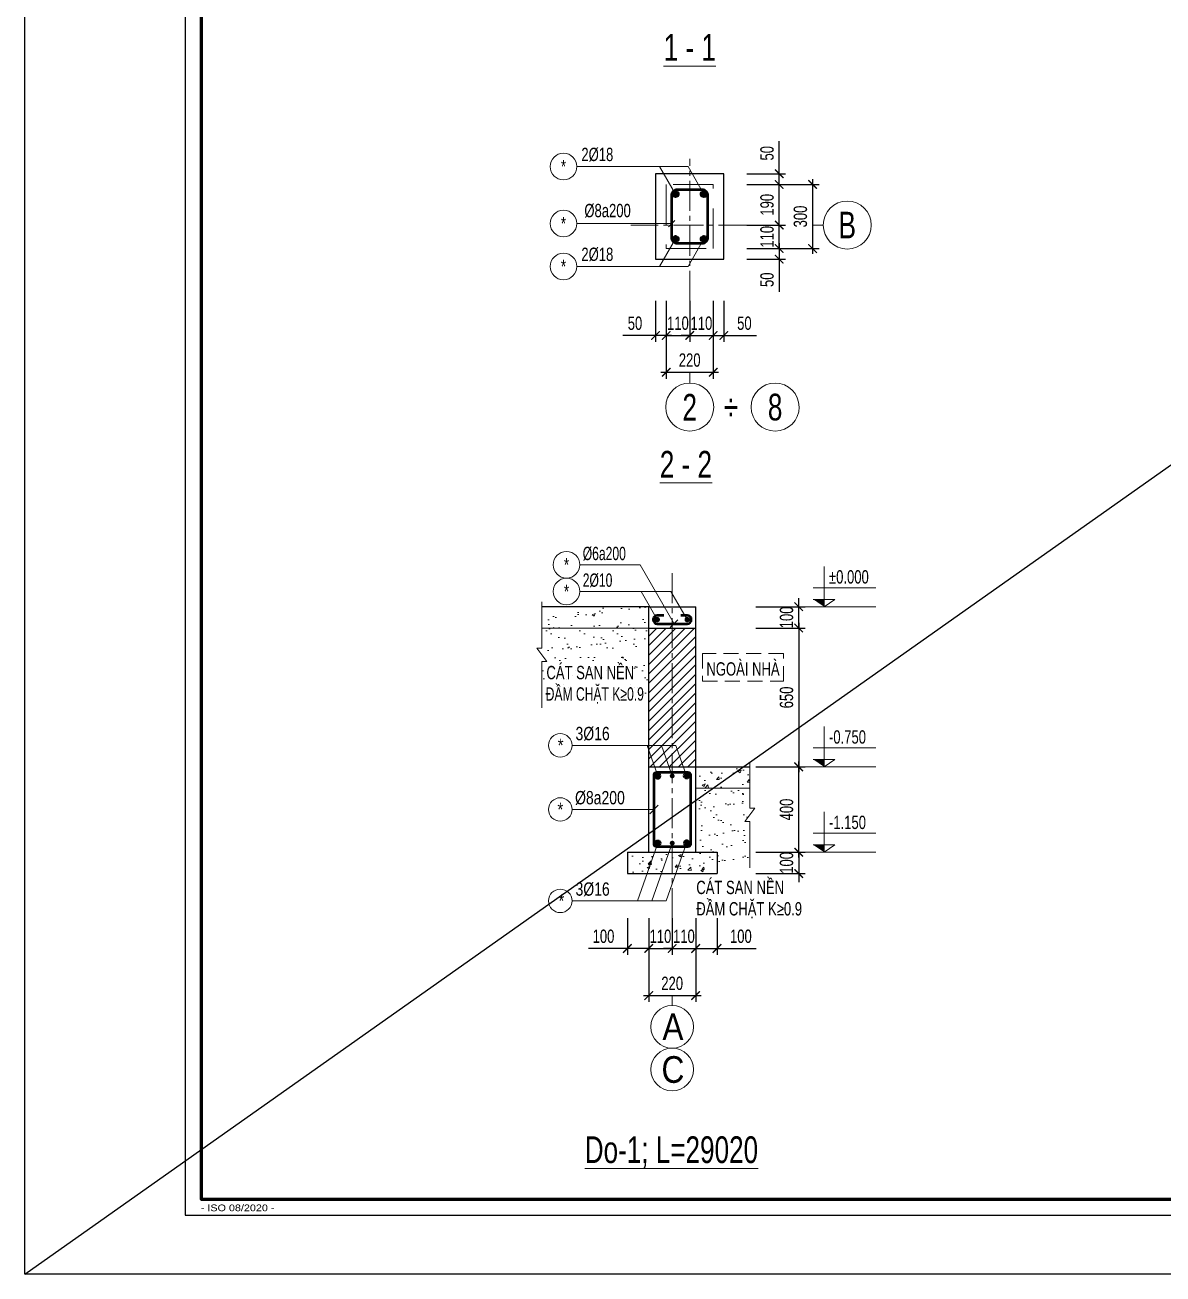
# Model space of a CAD drawing. Header units: millimetres. Extents: x 0 to 84100, y 0 to 59400.
# Drawn here: x 0 to 21322, y 0 to 23405 of the extents above; entities that cross this region are included whole.
import ezdxf
from ezdxf.enums import TextEntityAlignment as Align

# ---------------------------------------------------------------- set-up
doc = ezdxf.new("R2010")
doc.units = ezdxf.units.MM
doc.header["$LTSCALE"] = 750
doc.header["$MEASUREMENT"] = 0
doc.linetypes.add('CENTER2', pattern=[1.125, 0.75, -0.125, 0.125, -0.125])
doc.linetypes.add('HIDDEN', pattern=[0.375, 0.25, -0.125])
doc.layers.add('CDC -TEXT KHUNG', color=7, linetype='Continuous')
doc.layers.add('CDC-KHUNGTEN', color=9, linetype='Continuous')
for name, color, linetype, lineweight in [('CDC_01.AXIS', 160, 'CENTER2', 13), ('CDC_02.DIM', 1, 'Continuous', 18), ('CDC_03.BORDER', 3, 'Continuous', 25), ('CDC_04.HIDDEN', 8, 'HIDDEN', 15), ('CDC_05.STEEL', 4, 'Continuous', 50), ('CDC_06.TEXT', 2, 'Continuous', 18), ('CDC_10.HATCH', 251, 'Continuous', 9), ('CDC_11.NOTE', 8, 'Continuous', 18), ('CDC_14.STEELNUM', 9, 'Continuous', 18), ('STEEL_NODE', 6, 'Continuous', 50)]:
    doc.layers.add(name, color=color, linetype=linetype, lineweight=lineweight)
doc.layers.add('KCS_Plotter', color=11, linetype='Continuous', plot=False)
doc.styles.add('ARIAL', font='arial.ttf', dxfattribs={"width": 0.75})
doc.styles.add('KCS_SMTEXT', font='arial.ttf', dxfattribs={"width": 0.7})
doc.styles.add('KT CDC', font='arial.ttf', dxfattribs={"width": 0.85, "height": 200})
doc.styles.add('ROMANS', font='arial.ttf', dxfattribs={"width": 0.75, "bigfont": 'vns.shx'})
doc.styles.add('SMTEXT', font='arial.ttf', dxfattribs={"width": 0.7})
doc.dimstyles.new('KCS_DIM100-25', dxfattribs={"dimscale": 100, "dimtxt": 2.5, "dimasz": 1.6, "dimexe": 1.2, "dimexo": 0, "dimgap": 1, "dimtad": 1, "dimdec": 0, "dimlfac": 0.25, "dimzin": 0, "dimdsep": 46, "dimtxsty": 'KCS_SMTEXT', "dimblk": 'ARCHTICK', "dimcen": 0, "dimdle": 1, "dimclrd": 256, "dimclre": 256, "dimclrt": 2, "dimadec": 0, "dimazin": 0, "dimtfac": 1, "dimtdec": 0, "dimtix": 1, "dimtmove": 2, "dimatfit": 3, "dimfxl": 1, "dimtolj": 1, "dimtzin": 0, "dimarcsym": 0})

# ---------------------------------------------------------------- blocks, each defined once
blk = doc.blocks.new('_ArchTick')
at = {"color": 0, "linetype": 'ByBlock', "const_width": 0.15}
blk.add_lwpolyline([(-0.5, -0.5), (0.5, 0.5)], dxfattribs=at)
blk = doc.blocks.new('*D20')
at = {"layer": 'CDC_02.DIM', "lineweight": -2, "transparency": 16777216}
for p, q in [((12014, 18235), (12014, 17467)), ((12454, 18235), (12454, 17467)), ((12014, 17587), (11854, 17587)), ((12014, 17587), (12454, 17587)), ((12454, 17587), (12614, 17587))]:
    blk.add_line(p, q, dxfattribs=at)
at = {"layer": 'DEFPOINTS', "color": 0, "transparency": 16777216}
for p in [(12014, 18235), (12454, 18235), (12454, 17587)]:
    blk.add_point(p, dxfattribs=at)
at = {"layer": 'CDC_02.DIM', "lineweight": -2, "transparency": 16777216, "xscale": 160, "yscale": 160, "zscale": 160}
blk.add_blockref('_ArchTick', (12014, 17587), dxfattribs=at)
at = {"layer": 'CDC_02.DIM', "lineweight": -2, "transparency": 16777216, "xscale": 160, "yscale": 160, "zscale": 160, "rotation": 180}
blk.add_blockref('_ArchTick', (12454, 17587), dxfattribs=at)
at = {"layer": 'CDC_02.DIM', "color": 2, "transparency": 16777216, "insert": (12234, 17815), "char_height": 250, "attachment_point": 5, "style": 'KCS_SMTEXT'}
blk.add_mtext('\\A1;110', dxfattribs=at)
blk = doc.blocks.new('*D21')
at = {"layer": 'CDC_02.DIM', "lineweight": -2, "transparency": 16777216}
for p, q in [((12454, 18235), (12454, 17467)), ((12894, 18235), (12894, 17467)), ((12454, 17587), (12294, 17587)), ((12454, 17587), (12894, 17587)), ((12894, 17587), (13054, 17587))]:
    blk.add_line(p, q, dxfattribs=at)
at = {"layer": 'DEFPOINTS', "color": 0, "transparency": 16777216}
for p in [(12454, 18235), (12894, 18235), (12894, 17587)]:
    blk.add_point(p, dxfattribs=at)
at = {"layer": 'CDC_02.DIM', "lineweight": -2, "transparency": 16777216, "xscale": 160, "yscale": 160, "zscale": 160}
blk.add_blockref('_ArchTick', (12454, 17587), dxfattribs=at)
at = {"layer": 'CDC_02.DIM', "lineweight": -2, "transparency": 16777216, "xscale": 160, "yscale": 160, "zscale": 160, "rotation": 180}
blk.add_blockref('_ArchTick', (12894, 17587), dxfattribs=at)
at = {"layer": 'CDC_02.DIM', "color": 2, "transparency": 16777216, "insert": (12674, 17815), "char_height": 250, "attachment_point": 5, "style": 'KCS_SMTEXT'}
blk.add_mtext('\\A1;110', dxfattribs=at)
blk = doc.blocks.new('*D22')
at = {"layer": 'CDC_02.DIM', "lineweight": -2, "transparency": 16777216}
for p, q in [((13522, 20416), (14252, 20416)), ((14132, 19556), (14132, 20516)), ((13522, 19656), (14252, 19656))]:
    blk.add_line(p, q, dxfattribs=at)
at = {"layer": 'DEFPOINTS', "color": 0, "transparency": 16777216}
for p in [(13522, 20416), (14132, 20416), (13522, 19656)]:
    blk.add_point(p, dxfattribs=at)
at = {"layer": 'CDC_02.DIM', "lineweight": -2, "transparency": 16777216, "xscale": 160, "yscale": 160, "zscale": 160}
for p, rotation in [((14132, 20416), 90), ((14132, 19656), 270)]:
    blk.add_blockref('_ArchTick', p, dxfattribs=dict(at, rotation=rotation))
at = {"layer": 'CDC_02.DIM', "color": 2, "transparency": 16777216, "insert": (13904, 20036), "char_height": 250, "attachment_point": 5, "rotation": 90, "style": 'KCS_SMTEXT'}
blk.add_mtext('\\A1;190', dxfattribs=at)
blk = doc.blocks.new('*D23')
at = {"layer": 'CDC_02.DIM', "lineweight": -2, "transparency": 16777216}
for p, q in [((12014, 18235), (12014, 16777)), ((12894, 18235), (12894, 16777)), ((11914, 16897), (12994, 16897))]:
    blk.add_line(p, q, dxfattribs=at)
at = {"layer": 'DEFPOINTS', "color": 0, "transparency": 16777216}
for p in [(12014, 18235), (12894, 18235), (12894, 16897)]:
    blk.add_point(p, dxfattribs=at)
at = {"layer": 'CDC_02.DIM', "lineweight": -2, "transparency": 16777216, "xscale": 160, "yscale": 160, "zscale": 160, "rotation": 180}
blk.add_blockref('_ArchTick', (12014, 16897), dxfattribs=at)
at = {"layer": 'CDC_02.DIM', "lineweight": -2, "transparency": 16777216, "xscale": 160, "yscale": 160, "zscale": 160}
blk.add_blockref('_ArchTick', (12894, 16897), dxfattribs=at)
at = {"layer": 'CDC_02.DIM', "color": 2, "transparency": 16777216, "insert": (12454, 17125), "char_height": 250, "attachment_point": 5, "style": 'KCS_SMTEXT'}
blk.add_mtext('\\A1;220', dxfattribs=at)
blk = doc.blocks.new('*D24')
at = {"layer": 'CDC_02.DIM', "lineweight": -2, "transparency": 16777216}
for p, q in [((13522, 20416), (14877, 20416)), ((14757, 20516), (14757, 19116)), ((13522, 19216), (14877, 19216))]:
    blk.add_line(p, q, dxfattribs=at)
at = {"layer": 'DEFPOINTS', "color": 0, "transparency": 16777216}
for p in [(13522, 20416), (13522, 19216), (14757, 19216)]:
    blk.add_point(p, dxfattribs=at)
at = {"layer": 'CDC_02.DIM', "lineweight": -2, "transparency": 16777216, "xscale": 160, "yscale": 160, "zscale": 160}
for p, rotation in [((14757, 20416), 90), ((14757, 19216), 270)]:
    blk.add_blockref('_ArchTick', p, dxfattribs=dict(at, rotation=rotation))
at = {"layer": 'CDC_02.DIM', "color": 2, "transparency": 16777216, "insert": (14529, 19816), "char_height": 250, "attachment_point": 5, "rotation": 90, "style": 'KCS_SMTEXT'}
blk.add_mtext('\\A1;300', dxfattribs=at)
blk = doc.blocks.new('*D25')
at = {"layer": 'CDC_02.DIM', "lineweight": -2, "transparency": 16777216}
for p, q in [((14132, 19656), (14132, 19816)), ((13522, 19656), (14252, 19656)), ((14132, 19216), (14132, 19656)), ((13522, 19216), (14252, 19216)), ((14132, 19216), (14132, 19056))]:
    blk.add_line(p, q, dxfattribs=at)
at = {"layer": 'DEFPOINTS', "color": 0, "transparency": 16777216}
for p in [(13522, 19656), (14132, 19656), (13522, 19216)]:
    blk.add_point(p, dxfattribs=at)
at = {"layer": 'CDC_02.DIM', "lineweight": -2, "transparency": 16777216, "xscale": 160, "yscale": 160, "zscale": 160}
for p, rotation in [((14132, 19656), 270), ((14132, 19216), 90)]:
    blk.add_blockref('_ArchTick', p, dxfattribs=dict(at, rotation=rotation))
at = {"layer": 'CDC_02.DIM', "color": 2, "transparency": 16777216, "insert": (13904, 19436), "char_height": 250, "attachment_point": 5, "rotation": 90, "style": 'KCS_SMTEXT'}
blk.add_mtext('\\A1;110', dxfattribs=at)
blk = doc.blocks.new('*D26')
at = {"layer": 'CDC_02.DIM', "lineweight": -2, "transparency": 16777216}
for p, q in [((12894, 18235), (12894, 17467)), ((13094, 18235), (13094, 17467)), ((12794, 17587), (13094, 17587)), ((13094, 17587), (13704, 17587))]:
    blk.add_line(p, q, dxfattribs=at)
at = {"layer": 'DEFPOINTS', "color": 0, "transparency": 16777216}
for p in [(12894, 18235), (13094, 18235), (13094, 17587)]:
    blk.add_point(p, dxfattribs=at)
at = {"layer": 'CDC_02.DIM', "lineweight": -2, "transparency": 16777216, "xscale": 160, "yscale": 160, "zscale": 160, "rotation": 180}
blk.add_blockref('_ArchTick', (12894, 17587), dxfattribs=at)
at = {"layer": 'CDC_02.DIM', "lineweight": -2, "transparency": 16777216, "xscale": 160, "yscale": 160, "zscale": 160}
blk.add_blockref('_ArchTick', (13094, 17587), dxfattribs=at)
at = {"layer": 'CDC_02.DIM', "color": 2, "transparency": 16777216, "insert": (13479, 17815), "char_height": 250, "attachment_point": 5, "style": 'KCS_SMTEXT'}
blk.add_mtext('\\A1;50', dxfattribs=at)
blk = doc.blocks.new('*D27')
at = {"layer": 'CDC_02.DIM', "lineweight": -2, "transparency": 16777216}
for p, q in [((11814, 18235), (11814, 17467)), ((12014, 18235), (12014, 17467)), ((11814, 17587), (11204, 17587)), ((12114, 17587), (11814, 17587))]:
    blk.add_line(p, q, dxfattribs=at)
at = {"layer": 'DEFPOINTS', "color": 0, "transparency": 16777216}
for p in [(11814, 18235), (12014, 18235), (11814, 17587)]:
    blk.add_point(p, dxfattribs=at)
at = {"layer": 'CDC_02.DIM', "lineweight": -2, "transparency": 16777216, "xscale": 160, "yscale": 160, "zscale": 160, "rotation": 180}
blk.add_blockref('_ArchTick', (11814, 17587), dxfattribs=at)
at = {"layer": 'CDC_02.DIM', "lineweight": -2, "transparency": 16777216, "xscale": 160, "yscale": 160, "zscale": 160}
blk.add_blockref('_ArchTick', (12014, 17587), dxfattribs=at)
at = {"layer": 'CDC_02.DIM', "color": 2, "transparency": 16777216, "insert": (11429, 17815), "char_height": 250, "attachment_point": 5, "style": 'KCS_SMTEXT'}
blk.add_mtext('\\A1;50', dxfattribs=at)
blk = doc.blocks.new('*D28')
at = {"layer": 'CDC_02.DIM', "lineweight": -2, "transparency": 16777216}
for p, q in [((14132, 20616), (14132, 21226)), ((13522, 20616), (14252, 20616)), ((14132, 20316), (14132, 20616)), ((13522, 20416), (14252, 20416))]:
    blk.add_line(p, q, dxfattribs=at)
at = {"layer": 'DEFPOINTS', "color": 0, "transparency": 16777216}
for p in [(13522, 20616), (14132, 20616), (13522, 20416)]:
    blk.add_point(p, dxfattribs=at)
at = {"layer": 'CDC_02.DIM', "lineweight": -2, "transparency": 16777216, "xscale": 160, "yscale": 160, "zscale": 160}
for p, rotation in [((14132, 20616), 90), ((14132, 20416), 270)]:
    blk.add_blockref('_ArchTick', p, dxfattribs=dict(at, rotation=rotation))
at = {"layer": 'CDC_02.DIM', "color": 2, "transparency": 16777216, "insert": (13904, 21001), "char_height": 250, "attachment_point": 5, "rotation": 90, "style": 'KCS_SMTEXT'}
blk.add_mtext('\\A1;50', dxfattribs=at)
blk = doc.blocks.new('*D29')
at = {"layer": 'CDC_02.DIM', "lineweight": -2, "transparency": 16777216}
for p, q in [((13522, 19216), (14252, 19216)), ((14132, 19316), (14132, 19016)), ((13522, 19016), (14252, 19016)), ((14132, 19016), (14132, 18406))]:
    blk.add_line(p, q, dxfattribs=at)
at = {"layer": 'DEFPOINTS', "color": 0, "transparency": 16777216}
for p in [(13522, 19216), (13522, 19016), (14132, 19016)]:
    blk.add_point(p, dxfattribs=at)
at = {"layer": 'CDC_02.DIM', "lineweight": -2, "transparency": 16777216, "xscale": 160, "yscale": 160, "zscale": 160}
for p, rotation in [((14132, 19216), 90), ((14132, 19016), 270)]:
    blk.add_blockref('_ArchTick', p, dxfattribs=dict(at, rotation=rotation))
at = {"layer": 'CDC_02.DIM', "color": 2, "transparency": 16777216, "insert": (13904, 18631), "char_height": 250, "attachment_point": 5, "rotation": 90, "style": 'KCS_SMTEXT'}
blk.add_mtext('\\A1;50', dxfattribs=at)
blk = doc.blocks.new('*D140')
at = {"layer": 'CDC_02.DIM', "lineweight": -2, "transparency": 16777216}
for p, q in [((11686, 6666), (11686, 5098)), ((12566, 6666), (12566, 5098)), ((11586, 5218), (12666, 5218))]:
    blk.add_line(p, q, dxfattribs=at)
at = {"layer": 'DEFPOINTS', "color": 0, "transparency": 16777216}
for p in [(11686, 6666), (12566, 6666), (12566, 5218)]:
    blk.add_point(p, dxfattribs=at)
at = {"layer": 'CDC_02.DIM', "lineweight": -2, "transparency": 16777216, "xscale": 160, "yscale": 160, "zscale": 160, "rotation": 180}
blk.add_blockref('_ArchTick', (11686, 5218), dxfattribs=at)
at = {"layer": 'CDC_02.DIM', "lineweight": -2, "transparency": 16777216, "xscale": 160, "yscale": 160, "zscale": 160}
blk.add_blockref('_ArchTick', (12566, 5218), dxfattribs=at)
at = {"layer": 'CDC_02.DIM', "color": 2, "transparency": 16777216, "insert": (12126, 5446), "char_height": 250, "attachment_point": 5, "style": 'KCS_SMTEXT'}
blk.add_mtext('\\A1;220', dxfattribs=at)
blk = doc.blocks.new('*D141')
at = {"layer": 'CDC_02.DIM', "lineweight": -2, "transparency": 16777216}
for p, q in [((11686, 6666), (11686, 5980)), ((12126, 6666), (12126, 5980)), ((11686, 6100), (11526, 6100)), ((11686, 6100), (12126, 6100)), ((12126, 6100), (12286, 6100))]:
    blk.add_line(p, q, dxfattribs=at)
at = {"layer": 'DEFPOINTS', "color": 0, "transparency": 16777216}
for p in [(11686, 6666), (12126, 6666), (12126, 6100)]:
    blk.add_point(p, dxfattribs=at)
at = {"layer": 'CDC_02.DIM', "lineweight": -2, "transparency": 16777216, "xscale": 160, "yscale": 160, "zscale": 160}
blk.add_blockref('_ArchTick', (11686, 6100), dxfattribs=at)
at = {"layer": 'CDC_02.DIM', "lineweight": -2, "transparency": 16777216, "xscale": 160, "yscale": 160, "zscale": 160, "rotation": 180}
blk.add_blockref('_ArchTick', (12126, 6100), dxfattribs=at)
at = {"layer": 'CDC_02.DIM', "color": 2, "transparency": 16777216, "insert": (11906, 6327), "char_height": 250, "attachment_point": 5, "style": 'KCS_SMTEXT'}
blk.add_mtext('\\A1;110', dxfattribs=at)
blk = doc.blocks.new('*D142')
at = {"layer": 'CDC_02.DIM', "lineweight": -2, "transparency": 16777216}
for p, q in [((12126, 6666), (12126, 5980)), ((12566, 6666), (12566, 5980)), ((12126, 6100), (11966, 6100)), ((12126, 6100), (12566, 6100)), ((12566, 6100), (12726, 6100))]:
    blk.add_line(p, q, dxfattribs=at)
at = {"layer": 'DEFPOINTS', "color": 0, "transparency": 16777216}
for p in [(12126, 6666), (12566, 6666), (12566, 6100)]:
    blk.add_point(p, dxfattribs=at)
at = {"layer": 'CDC_02.DIM', "lineweight": -2, "transparency": 16777216, "xscale": 160, "yscale": 160, "zscale": 160}
blk.add_blockref('_ArchTick', (12126, 6100), dxfattribs=at)
at = {"layer": 'CDC_02.DIM', "lineweight": -2, "transparency": 16777216, "xscale": 160, "yscale": 160, "zscale": 160, "rotation": 180}
blk.add_blockref('_ArchTick', (12566, 6100), dxfattribs=at)
at = {"layer": 'CDC_02.DIM', "color": 2, "transparency": 16777216, "insert": (12346, 6327), "char_height": 250, "attachment_point": 5, "style": 'KCS_SMTEXT'}
blk.add_mtext('\\A1;110', dxfattribs=at)
blk = doc.blocks.new('*D143')
at = {"layer": 'CDC_02.DIM', "lineweight": -2, "transparency": 16777216}
for p, q in [((11286, 6666), (11286, 5980)), ((11686, 6666), (11686, 5980)), ((11286, 6100), (10555, 6100)), ((11686, 6100), (11186, 6100))]:
    blk.add_line(p, q, dxfattribs=at)
at = {"layer": 'DEFPOINTS', "color": 0, "transparency": 16777216}
for p in [(11286, 6666), (11686, 6666), (11686, 6100)]:
    blk.add_point(p, dxfattribs=at)
at = {"layer": 'CDC_02.DIM', "lineweight": -2, "transparency": 16777216, "xscale": 160, "yscale": 160, "zscale": 160, "rotation": 180}
blk.add_blockref('_ArchTick', (11286, 6100), dxfattribs=at)
at = {"layer": 'CDC_02.DIM', "lineweight": -2, "transparency": 16777216, "xscale": 160, "yscale": 160, "zscale": 160}
blk.add_blockref('_ArchTick', (11686, 6100), dxfattribs=at)
at = {"layer": 'CDC_02.DIM', "color": 2, "transparency": 16777216, "insert": (10839, 6327), "char_height": 250, "attachment_point": 5, "style": 'KCS_SMTEXT'}
blk.add_mtext('\\A1;100', dxfattribs=at)
blk = doc.blocks.new('*D144')
at = {"layer": 'CDC_02.DIM', "lineweight": -2, "transparency": 16777216}
for p, q in [((14496, 7804), (14496, 9604)), ((13696, 9504), (14616, 9504)), ((13696, 7904), (14616, 7904))]:
    blk.add_line(p, q, dxfattribs=at)
at = {"layer": 'DEFPOINTS', "color": 0, "transparency": 16777216}
for p in [(13696, 9504), (14496, 9504), (13696, 7904)]:
    blk.add_point(p, dxfattribs=at)
at = {"layer": 'CDC_02.DIM', "lineweight": -2, "transparency": 16777216, "xscale": 160, "yscale": 160, "zscale": 160}
for p, rotation in [((14496, 9504), 90), ((14496, 7904), 270)]:
    blk.add_blockref('_ArchTick', p, dxfattribs=dict(at, rotation=rotation))
at = {"layer": 'CDC_02.DIM', "color": 2, "transparency": 16777216, "insert": (14269, 8704), "char_height": 250, "attachment_point": 5, "rotation": 90, "style": 'KCS_SMTEXT'}
blk.add_mtext('\\A1;400', dxfattribs=at)
blk = doc.blocks.new('*D145')
at = {"layer": 'CDC_02.DIM', "lineweight": -2, "transparency": 16777216}
for p, q in [((14496, 7904), (14496, 8064)), ((13696, 7904), (14616, 7904)), ((14496, 7904), (14496, 7504)), ((13696, 7504), (14616, 7504)), ((14496, 7504), (14496, 7344))]:
    blk.add_line(p, q, dxfattribs=at)
at = {"layer": 'DEFPOINTS', "color": 0, "transparency": 16777216}
for p in [(13696, 7904), (13696, 7504), (14496, 7504)]:
    blk.add_point(p, dxfattribs=at)
at = {"layer": 'CDC_02.DIM', "lineweight": -2, "transparency": 16777216, "xscale": 160, "yscale": 160, "zscale": 160}
for p, rotation in [((14496, 7904), 270), ((14496, 7504), 90)]:
    blk.add_blockref('_ArchTick', p, dxfattribs=dict(at, rotation=rotation))
at = {"layer": 'CDC_02.DIM', "color": 2, "transparency": 16777216, "insert": (14269, 7704), "char_height": 250, "attachment_point": 5, "rotation": 90, "style": 'KCS_SMTEXT'}
blk.add_mtext('\\A1;100', dxfattribs=at)
blk = doc.blocks.new('*D146')
at = {"layer": 'CDC_02.DIM', "lineweight": -2, "transparency": 16777216}
for p, q in [((14496, 12204), (14496, 9404)), ((13696, 12104), (14616, 12104)), ((13696, 9504), (14616, 9504))]:
    blk.add_line(p, q, dxfattribs=at)
at = {"layer": 'DEFPOINTS', "color": 0, "transparency": 16777216}
for p in [(13696, 12104), (13696, 9504), (14496, 9504)]:
    blk.add_point(p, dxfattribs=at)
at = {"layer": 'CDC_02.DIM', "lineweight": -2, "transparency": 16777216, "xscale": 160, "yscale": 160, "zscale": 160}
for p, rotation in [((14496, 12104), 90), ((14496, 9504), 270)]:
    blk.add_blockref('_ArchTick', p, dxfattribs=dict(at, rotation=rotation))
at = {"layer": 'CDC_02.DIM', "color": 2, "transparency": 16777216, "insert": (14269, 10804), "char_height": 250, "attachment_point": 5, "rotation": 90, "style": 'KCS_SMTEXT'}
blk.add_mtext('\\A1;650', dxfattribs=at)
blk = doc.blocks.new('*D147')
at = {"layer": 'CDC_02.DIM', "lineweight": -2, "transparency": 16777216}
for p, q in [((14496, 12504), (14496, 12664)), ((13696, 12504), (14616, 12504)), ((14496, 12104), (14496, 12504)), ((13696, 12104), (14616, 12104)), ((14496, 12104), (14496, 11944))]:
    blk.add_line(p, q, dxfattribs=at)
at = {"layer": 'DEFPOINTS', "color": 0, "transparency": 16777216}
for p in [(13696, 12504), (14496, 12504), (13696, 12104)]:
    blk.add_point(p, dxfattribs=at)
at = {"layer": 'CDC_02.DIM', "lineweight": -2, "transparency": 16777216, "xscale": 160, "yscale": 160, "zscale": 160}
for p, rotation in [((14496, 12504), 270), ((14496, 12104), 90)]:
    blk.add_blockref('_ArchTick', p, dxfattribs=dict(at, rotation=rotation))
at = {"layer": 'CDC_02.DIM', "color": 2, "transparency": 16777216, "insert": (14269, 12304), "char_height": 250, "attachment_point": 5, "rotation": 90, "style": 'KCS_SMTEXT'}
blk.add_mtext('\\A1;100', dxfattribs=at)
blk = doc.blocks.new('*D148')
at = {"layer": 'CDC_02.DIM', "lineweight": -2, "transparency": 16777216}
for p, q in [((12566, 6666), (12566, 5980)), ((12966, 6666), (12966, 5980)), ((12566, 6100), (13066, 6100)), ((12966, 6100), (13698, 6100))]:
    blk.add_line(p, q, dxfattribs=at)
at = {"layer": 'DEFPOINTS', "color": 0, "transparency": 16777216}
for p in [(12566, 6666), (12966, 6666), (12566, 6100)]:
    blk.add_point(p, dxfattribs=at)
at = {"layer": 'CDC_02.DIM', "lineweight": -2, "transparency": 16777216, "xscale": 160, "yscale": 160, "zscale": 160, "rotation": 180}
blk.add_blockref('_ArchTick', (12566, 6100), dxfattribs=at)
at = {"layer": 'CDC_02.DIM', "lineweight": -2, "transparency": 16777216, "xscale": 160, "yscale": 160, "zscale": 160}
blk.add_blockref('_ArchTick', (12966, 6100), dxfattribs=at)
at = {"layer": 'CDC_02.DIM', "color": 2, "transparency": 16777216, "insert": (13413, 6327), "char_height": 250, "attachment_point": 5, "style": 'KCS_SMTEXT'}
blk.add_mtext('\\A1;100', dxfattribs=at)
blk = doc.blocks.new('Khung tên chuẩn')
at = {"layer": 'CDC-KHUNGTEN', "color": 8}
blk.add_lwpolyline([(75096, 1100), (83000, 1100), (83000, 58300), (3000, 58300), (3000, 1100), (75096, 1100)], dxfattribs=at)
at = {"layer": 'CDC-KHUNGTEN', "color": 255, "lineweight": 60}
blk.add_lwpolyline([(74900, 1400), (74900, 58000), (3300, 58000), (3300, 1400), (74900, 1400)], close=True, dxfattribs=at)
at = {"layer": 'DEFPOINTS', "color": 1, "ltscale": 0.2}
blk.add_lwpolyline([(0, 0), (0, 59400), (84100, 59400), (84100, 0), (0, 0)], close=True, dxfattribs=at)
at = {"layer": 'CDC -TEXT KHUNG', "color": 6, "style": 'KT CDC', "width": 1.15}
blk.add_text('- ISO 08/2020 -', height=125.69, dxfattribs=at).set_placement((3294, 1177))

msp = doc.modelspace()

# ---------------------------------------------------------------- hatches: boundary and pattern name
at = {"layer": 'CDC_10.HATCH'}
h = msp.add_hatch(dxfattribs=at)
h.set_pattern_fill('AR-CONC', color=256, scale=80)
h.set_pattern_definition([(50, (-564571.8, 1354162.4), (573.80815, -50.20171), [60, -660]), (355, (-564571.8, 1354162.4), (-111.00107, 601.7537), [48, -528]), (100.451444, (-564523.97, 1354158.2), (462.80708, 551.552), [50.99215, -560.9137]), (46.1842, (-564571.8, 1354322.4), (853.79306, -132.41542), [90, -990]), (96.635635, (-564500.6, 1354311.4), (747.72956, 779.2949), [76.48827, -841.371]), (351.184164, (-564571.8, 1354322.4), (747.72956, 779.2949), [72, -792]), (21, (-564491.8, 1354282.4), (477.52564, -322.09511), [60, -660]), (326, (-564491.8, 1354282.4), (194.65227, 580.12004), [48, -528]), (71.451445, (-564452, 1354255.56), (672.1779, 258.02492), [50.99215, -560.9137]), (37.5, (-564571.78, 1354162.4), (9.727884, 266.315083), [0, -521.6, 0, -536, 0, -530]), (7.5, (-564571.78, 1354162.4), (210.45563, 315.52937), [0, -305.6, 0, -509.6, 0, -202]), (327.5, (-564750.18, 1354162.4), (427.05795, -18.043897), [0, -200, 0, -624, 0, -828]), (317.5, (-564830.2, 1354162.4), (466.54894, 80.08399), [0, -260, 0, -414.4, 0, -588])])
h.paths.add_polyline_path([(9686.8, 12504.4), (11686.8, 12504.4), (11686.8, 12104.4), (9686.8, 12104.4)])
h = msp.add_hatch(dxfattribs=at)
h.set_pattern_fill('AR-SAND', color=256, scale=200)
h.set_pattern_definition([(37.5, (-352995.9, 673862.78), (-12.59867, 385.36475), [0, -304, 0, -340, 0, -325]), (7.5, (-352995.9, 673862.8), (353.95534, 564.4292), [0, -164, 0, -274, 0, -105]), (327.5, (-353241.9, 673862.8), (622.82837, 1.13181), [0, -100, 0, -360, 0, -470]), (317.5, (-353241.9, 673862.8), (601.22532, 175.5351), [0, -50, 0, -236, 0, -270])])
h.paths.add_polyline_path([(9686.8, 11729.4), (9686.8, 12104.4), (11686.8, 12104.4), (11686.8, 10704.4), (9686.8, 10704.4), (9686.8, 11479.4), (9780.5, 11479.4), (9593, 11729.4)])
h = msp.add_hatch(dxfattribs=at)
h.set_pattern_fill('ANSI31', color=256, scale=1000, style=0)
h.set_pattern_definition([(45, (-305342.04, -408313.71), (-88.388348, 88.388348), [])])
h.paths.add_polyline_path([(12566.8, 12104.4), (12126.8, 12104.4), (12126.8, 9504.4), (12566.8, 9504.4)])
h.paths.add_polyline_path([(12126.8, 12104.4), (11686.8, 12104.4), (11686.8, 9504.4), (12126.8, 9504.4)])
h = msp.add_hatch(dxfattribs=at)
h.set_pattern_fill('AR-CONC', color=256, scale=80)
h.set_pattern_definition([(50, (-565960.3, 1351162.4), (573.80815, -50.20171), [60, -660]), (355, (-565960.3, 1351162.4), (-111.00107, 601.7537), [48, -528]), (100.451444, (-565912.47, 1351158.2), (462.80708, 551.552), [50.99215, -560.9137]), (46.1842, (-565960.3, 1351322.4), (853.79306, -132.41542), [90, -990]), (96.635635, (-565889.1, 1351311.4), (747.72956, 779.2949), [76.48827, -841.371]), (351.184164, (-565960.3, 1351322.4), (747.72956, 779.2949), [72, -792]), (21, (-565880.3, 1351282.4), (477.52564, -322.09511), [60, -660]), (326, (-565880.3, 1351282.4), (194.65227, 580.12004), [48, -528]), (71.451445, (-565840.5, 1351255.56), (672.1779, 258.02492), [50.99215, -560.9137]), (37.5, (-565960.28, 1351162.4), (9.727884, 266.315083), [0, -521.6, 0, -536, 0, -530]), (7.5, (-565960.28, 1351162.4), (210.45563, 315.52937), [0, -305.6, 0, -509.6, 0, -202]), (327.5, (-566138.68, 1351162.4), (427.05795, -18.043897), [0, -200, 0, -624, 0, -828]), (317.5, (-566218.7, 1351162.4), (466.54894, 80.08399), [0, -260, 0, -414.4, 0, -588])])
h.paths.add_polyline_path([(12566.3, 9504.4), (12566.3, 9104.4), (13578.3, 9104.4), (13578.3, 9504.4)])
h = msp.add_hatch(dxfattribs=at)
h.set_pattern_fill('AR-SAND', color=256, scale=200)
h.set_pattern_definition([(37.5, (-354384.4, 670862.78), (-12.59867, 385.36475), [0, -304, 0, -340, 0, -325]), (7.5, (-354384.4, 670862.8), (353.95534, 564.4292), [0, -164, 0, -274, 0, -105]), (327.5, (-354630.4, 670862.8), (622.82837, 1.13181), [0, -100, 0, -360, 0, -470]), (317.5, (-354630.4, 670862.8), (601.22532, 175.5351), [0, -50, 0, -236, 0, -270])])
h.paths.add_polyline_path([(12566.3, 9104.4), (12566.3, 7704.4), (13578.3, 7704.4), (13578.3, 8479.4), (13484.5, 8479.4), (13672, 8729.4), (13578.3, 8729.4), (13578.3, 9104.4)])
h = msp.add_hatch(dxfattribs=at)
h.set_pattern_fill('AR-CONC', color=256, scale=70, style=0)
h.set_pattern_definition([(50, (280214.82, 177402.6), (502.08213, -43.9265), [52.5, -577.5]), (355, (280214.8, 177402.6), (-97.1259, 526.5345), [42, -462]), (100.4514, (280256.66, 177398.94), (404.9566, 482.6077), [44.6181, -490.7995]), (46.1842, (280214.8, 177542.6), (747.0687, -115.8633), [78.75, -866.25]), (96.6356, (280277.1, 177532.94), (654.2639, 681.8825), [66.9272, -736.1991]), (351.1842, (280214.8, 177542.6), (654.2634, 681.883), [63, -693]), (21, (280284.82, 177507.6), (417.83494, -281.8332), [52.5, -577.5]), (326, (280284.8, 177507.6), (170.3207, 507.605), [42, -462]), (71.4514, (280319.64, 177484.1), (588.15584, 225.77135), [44.6181, -490.7995]), (37.5, (280214.82, 177402.6), (8.5119, 233.0257), [0, -456.4, 0, -469, 0, -463.75]), (7.5, (280214.82, 177402.6), (184.14868, 276.0882), [0, -267.4, 0, -445.9, 0, -176.75]), (327.5, (280058.72, 177402.6), (373.6757, -15.78841), [0, -175, 0, -546, 0, -724.5]), (317.5, (279988.72, 177402.6), (408.23032, 70.0735), [0, -227.5, 0, -362.6, 0, -514.5])])
h.paths.add_polyline_path([(12486.3, 7904.4), (11286.3, 7904.4), (11286.3, 7504.4), (12486.3, 7504.4)])
h.paths.add_polyline_path([(12966.3, 7504.4), (12966.3, 7904.4), (12486.3, 7904.4), (12486.3, 7504.4)])

# ---------------------------------------------------------------- linework, layer by layer
at = {"layer": 'CDC_01.AXIS'}
for p, q in [((12454, 18235.4), (12454, 20896.1)), ((13554, 19656.1), (11354, 19656.1)), ((12126.3, 6666.5), (12126.8, 13130.8))]:
    msp.add_line(p, q, dxfattribs=at)
at = {"layer": 'CDC_02.DIM'}
for p, q in [((14956.7, 19656.1), (14756.7, 19656.1)), ((14971.2, 13259.3), (14971.2, 12504.4)), ((14769.7, 12640.7), (15172.8, 12640.7)), ((14770.5, 12860.6), (15940.8, 12860.6)), ((14971.2, 12504.4), (15172.8, 12640.7)), ((14616.2, 12504.4), (15940.8, 12504.4)), ((14971.2, 10259.3), (14971.2, 9504.4)), ((14770.5, 9860.6), (15940.8, 9860.6)), ((14769.7, 9640.7), (15172.8, 9640.7)), ((14971.2, 9504.4), (15172.8, 9640.7)), ((14616.2, 9504.4), (15940.8, 9504.4)), ((14971.2, 8659.3), (14971.2, 7904.4)), ((14770.5, 8260.6), (15940.8, 8260.6)), ((14769.7, 8040.7), (15172.8, 8040.7)), ((14971.2, 7904.4), (15172.8, 8040.7)), ((14616.2, 7904.4), (15940.8, 7904.4)), ((12125.1, 5031.1), (12125.1, 5218.4))]:
    msp.add_line(p, q, dxfattribs=at)
at = {"layer": 'CDC_02.DIM', "color": 1}
msp.add_line((12454, 16695.1), (12454, 16897.3), dxfattribs=at)
at = {"layer": 'CDC_02.DIM', "const_width": 45}
for points in [[(11833.6, 9334.6, 1), (11878.6, 9334.6, 1)], [(12103.7, 9334.5, 1), (12148.7, 9334.5, 1)], [(12374, 9334.6, 1), (12419, 9334.6, 1)], [(11833.6, 8074.2, 1), (11878.6, 8074.2, 1)], [(12103.9, 8074.1, 1), (12148.9, 8074.1, 1)], [(12374, 8074.2, 1), (12419, 8074.2, 1)]]:
    msp.add_lwpolyline(points, format="xyb", close=True, dxfattribs=at)
at = {"layer": 'CDC_02.DIM'}
for centre in [(12125.1, 4631.1), (12125.1, 3831.1)]:
    msp.add_circle(centre, 400, dxfattribs=at)
for centre, start, end in [((15406.7, 19656.1), 180.12732, 180), ((12455, 16245.1), 90.12732, 90), ((14055, 16245.1), 90.12732, 90)]:
    msp.add_arc(centre, 450, start, end, dxfattribs=at)
for points in [[(14769.7, 12640.7), (14971.2, 12640.7), (14971.2, 12504.4)], [(14769.7, 9640.7), (14971.2, 9640.7), (14971.2, 9504.4)], [(14769.7, 8040.7), (14971.2, 8040.7), (14971.2, 7904.4)]]:
    msp.add_solid(points, dxfattribs=at)
at = {"layer": 'CDC_03.BORDER'}
for p, q in [((11686.8, 12504.4), (9686.8, 12504.4)), ((12566.3, 9504.4), (13578.3, 9504.4))]:
    msp.add_line(p, q, dxfattribs=at)
at = {"layer": 'CDC_03.BORDER', "color": 3}
for p, q in [((11686.8, 9504.4), (11686.8, 12504.4)), ((11686.8, 12504.4), (12566.8, 12504.4)), ((12566.8, 9504.4), (12566.8, 12504.4))]:
    msp.add_line(p, q, dxfattribs=at)
at = {"layer": 'CDC_03.BORDER', "ltscale": 2.5}
for p, q in [((11686.8, 12104.4), (12566.8, 12104.4)), ((11686.3, 7904.4), (11686.3, 9504.4)), ((11686.3, 9504.4), (12566.3, 9504.4)), ((12566.3, 7904.4), (12566.3, 9504.4)), ((11286.3, 7904.4), (12966.3, 7904.4)), ((11286.3, 7904.4), (11286.3, 7504.4)), ((12966.3, 7904.4), (12966.3, 7504.4)), ((11286.3, 7504.4), (12966.3, 7504.4))]:
    msp.add_line(p, q, dxfattribs=at)
at = {"layer": 'CDC_03.BORDER'}
msp.add_lwpolyline([(11814, 19016.1), (13094, 19016.1), (13094, 20616.1), (11814, 20616.1)], close=True, dxfattribs=at)
at = {"layer": 'CDC_04.HIDDEN', "ltscale": 4}
msp.add_lwpolyline([(12014, 19216.1), (12894, 19216.1), (12894, 20416.1), (12014, 20416.1)], close=True, dxfattribs=at)
at = {"layer": 'CDC_04.HIDDEN', "ltscale": 1.5}
msp.add_lwpolyline([(12693.3, 11109.1), (14213.3, 11109.1), (14213.3, 11629.1), (12693.3, 11629.1)], close=True, dxfattribs=at)
at = {"layer": 'CDC_05.STEEL'}
for points in [[(12114, 20210.7), (12114, 19421.6, 0.4142136), (12219.4, 19316.1), (12688.6, 19316.1, 0.4142136), (12794, 19421.6), (12794, 20210.7, 0.4142136), (12688.6, 20316.1), (12219.4, 20316.1, 0.4142136)], [(11786.3, 9354.4, -0.4142136), (11836.3, 9404.4), (12416.3, 9404.4, -0.4142136), (12466.3, 9354.4), (12466.3, 8054.4, -0.4142136), (12416.3, 8004.4), (11836.3, 8004.4, -0.4142136), (11786.3, 8054.4)]]:
    msp.add_lwpolyline(points, format="xyb", close=True, dxfattribs=at)
msp.add_lwpolyline([(11966.8, 12340.4), (11846.8, 12340.4, 1), (11846.8, 12184.4), (12406.8, 12184.4, 1), (12406.8, 12340.4), (12286.8, 12340.4)], format="xyb", dxfattribs=at)
at = {"layer": 'CDC_05.STEEL', "ltscale": 100}
for points in [[(11900.8, 9334.6, 1), (11811.4, 9334.6, 1)], [(12351.8, 9334.6, -1), (12441.2, 9334.6, -1)], [(11900.8, 8074.2, -1), (11811.4, 8074.2, -1)], [(12351.8, 8074.2, 1), (12441.2, 8074.2, 1)]]:
    msp.add_lwpolyline(points, format="xyb", close=True, dxfattribs=at)
at = {"layer": 'CDC_10.HATCH'}
for p, q in [((11686.8, 12104.4), (9686.8, 12104.4)), ((12566.3, 9104.4), (13578.3, 9104.4))]:
    msp.add_line(p, q, dxfattribs=at)
at = {"layer": 'CDC_11.NOTE'}
for p, q in [((12423.8, 20751.7), (10339.6, 20751.7)), ((11890.4, 20751.7), (12187.3, 20237.6)), ((12423.8, 20751.7), (12720.7, 20237.6)), ((12114, 19684.5), (10339.6, 19684.5)), ((11890.4, 18880.5), (12187.3, 19394.7)), ((12423.8, 18880.5), (12720.7, 19394.7)), ((12423.8, 18880.5), (10339.6, 18880.5)), ((10396.1, 13290.4), (11523.9, 13290.4)), ((11523.9, 13290.4), (12162.5, 12184.4)), ((10396.1, 12790.4), (12101.9, 12790.4)), ((11541.9, 12790.4), (11846.8, 12262.4)), ((12101.9, 12790.4), (12406.8, 12262.4)), ((12195, 9906.5), (10249.7, 9906.5)), ((11856.1, 9334.6), (11654.6, 9906.5)), ((12126.2, 9334.5), (11924.8, 9906.5)), ((12396.7, 9334), (12195, 9906.5)), ((11786.3, 8704.4), (10249.7, 8704.6)), ((11475, 6992.2), (11856.1, 8074.2)), ((11745.3, 6992.1), (12126.4, 8074.1)), ((12015.4, 6992.1), (12396.5, 8074.2)), ((12015.4, 6992.1), (10249.7, 6992.1))]:
    msp.add_line(p, q, dxfattribs=at)
at = {"layer": 'CDC_11.NOTE', "color": 3}
msp.add_line((12090.2, 12112.1), (12234.7, 12256.6), dxfattribs=at)
msp.add_lwpolyline([(12173.3, 19743.9), (12054.7, 19625.2)], dxfattribs=at)
at = {"layer": 'CDC_11.NOTE', "ltscale": 0.7}
for points in [[(9686.8, 12598.1), (9686.8, 11729.4), (9593, 11729.4), (9780.5, 11479.4), (9686.8, 11479.4), (9686.8, 10610.6)], [(13578.3, 9598.1), (13578.3, 8729.4), (13672, 8729.4), (13484.5, 8479.4), (13578.3, 8479.4), (13578.3, 7610.6)]]:
    msp.add_lwpolyline(points, dxfattribs=at)
at = {"layer": 'CDC_11.NOTE', "color": 3, "ltscale": 2.5}
msp.add_lwpolyline([(11706.9, 8624.8), (11866.3, 8784.1)], dxfattribs=at)
at = {"layer": 'CDC_14.STEELNUM'}
for centre, radius in [((10089.6, 20751.7), 250), ((10089.6, 19684.5), 250), ((10089.6, 18880.5), 250), ((10146.1, 13290.4), 250), ((10146.1, 12790.4), 250), ((10029.7, 9906.5), 220), ((10029.7, 8704.6), 220), ((10029.7, 6992.1), 220)]:
    msp.add_circle(centre, radius, dxfattribs=at)
at = {"layer": 'KCS_Plotter'}
msp.add_line((0, 0), (84100, 59400), dxfattribs=at)
at = {"layer": 'STEEL_NODE', "color": 1, "const_width": 52.7}
for points in [[(12192.8, 20263.3, 1), (12181.8, 20211.8, 1)], [(12726.2, 20263.3, 1), (12715.2, 20211.8, 1)], [(12192.8, 19369, -1), (12181.8, 19420.5, -1)], [(12726.2, 19369, -1), (12715.2, 19420.5, -1)]]:
    msp.add_lwpolyline(points, format="xyb", close=True, dxfattribs=at)
at = {"layer": 'STEEL_NODE', "const_width": 50}
for points in [[(11821.8, 12262.4, 1), (11871.8, 12262.4, 1)], [(12431.8, 12262.4, -1), (12381.8, 12262.4, -1)]]:
    msp.add_lwpolyline(points, format="xyb", close=True, dxfattribs=at)
at = {"layer": 'STEEL_NODE', "color": 3}
for centre in [(12187.3, 20237.6), (12720.7, 20237.6), (12187.3, 19394.7), (12720.7, 19394.7)]:
    msp.add_circle(centre, 52.7, dxfattribs=at)

# ---------------------------------------------------------------- block references
msp.add_blockref('Khung tên chuẩn', (0, 0))

# ---------------------------------------------------------------- texts
at = {"layer": 'CDC_06.TEXT', "color": 4, "style": 'SMTEXT', "width": 0.7}
for s, p in [('%%U1 - 1', (12455, 22984.4)), ('B', (15406.7, 19656.1)), ('2', (12455, 16245.1)), ('8', (14055, 16245.1)), ('%%U2 - 2', (12383.2, 15177.9))]:
    msp.add_text(s, height=500, dxfattribs=at).set_placement(p, align=Align.MIDDLE)
at = {"layer": 'CDC_06.TEXT', "linetype": 'ByBlock', "style": 'SMTEXT', "width": 0.7}
for s, p in [('2%%C18', (10723.7, 20979.5)), ('%%C8a200', (10915.7, 19927.6)), ('2%%C18', (10723.7, 19108.3))]:
    msp.add_text(s, height=250, dxfattribs=at).set_placement(p, align=Align.MIDDLE_CENTER)
at = {"layer": 'CDC_06.TEXT', "color": 4}
for s, style, width, p in [('÷', 'SMTEXT', 0.7, (13225, 16245.1)), ('A', 'ARIAL', 0.85, (12139.9, 4632.3)), ('C', 'ARIAL', 0.85, (12139.9, 3832.3)), ('%%UDo-1; L=29020', 'ROMANS', 0.7, (12111.5, 2330.2))]:
    msp.add_text(s, height=500, dxfattribs=dict(at, style=style, width=width)).set_placement(p, align=Align.MIDDLE_CENTER)
at = {"layer": 'CDC_06.TEXT', "style": 'KCS_SMTEXT', "width": 0.65}
for s, p in [('%%C6a200', (10450.2, 13377.4)), ('2%%C10', (10450.2, 12877.4))]:
    msp.add_text(s, height=250, dxfattribs=at).set_placement(p)
at = {"layer": 'CDC_06.TEXT', "style": 'ROMANS', "width": 0.7}
for s, p in [('%%P0.000', (15063.9, 13063.4)), ('-0.750', (15063.9, 10063.4)), ('-1.150', (15063.9, 8463.4))]:
    msp.add_text(s, height=250, dxfattribs=at).set_placement(p, align=Align.MIDDLE_LEFT)
at = {"layer": 'CDC_06.TEXT', "style": 'KCS_SMTEXT'}
for s, width, p in [('CÁT SAN NỀN', 0.7, (10591.5, 11306)), ('NGOÀI NHÀ', 0.7, (13453.3, 11369.1)), ('ĐẦM CHẶT K≥0.9', 0.65, (10676, 10879.5)), ('CÁT SAN NỀN', 0.7, (13400, 7280)), ('ĐẦM CHẶT K≥0.9', 0.7, (13568.5, 6853.5))]:
    msp.add_text(s, height=250, dxfattribs=dict(at, width=width)).set_placement(p, align=Align.MIDDLE)
at = {"layer": 'CDC_06.TEXT', "linetype": 'ByBlock', "style": 'ROMANS', "width": 0.75}
for p in [(10315.1, 10002.9), (10315.1, 7088.6)]:
    msp.add_text('3%%C16', height=250, dxfattribs=at).set_placement(p)
msp.add_text('%%C8a200', height=250, rotation=359.99253, dxfattribs=at).set_placement((10306.4, 8801))
at = {"layer": 'CDC_14.STEELNUM', "color": 2, "linetype": 'ByBlock', "style": 'SMTEXT', "width": 0.7}
for p in [(10089.6, 20751.7), (10089.6, 19684.5), (10089.6, 18880.5)]:
    msp.add_text('*', height=250, dxfattribs=at).set_placement(p, align=Align.MIDDLE_CENTER)
for p in [(10146.1, 13290.4), (10146.1, 12790.4)]:
    msp.add_text('*', height=250, dxfattribs=at).set_placement(p, align=Align.MIDDLE)
at = {"layer": 'CDC_14.STEELNUM', "color": 2, "style": 'ROMANS', "width": 0.8}
for p in [(10036.3, 9906.5), (10050.6, 6992.1)]:
    msp.add_text('*', height=250, dxfattribs=at).set_placement(p, align=Align.MIDDLE_CENTER)
msp.add_text('*', height=250, rotation=359.99253, dxfattribs=at).set_placement((10030.7, 8704.6), align=Align.MIDDLE_CENTER)

# ---------------------------------------------------------------- dimensions: what is measured, and where the dimension line sits
at = {"layer": 'CDC_02.DIM'}
for base, p1, p2, angle, picture, middle in [((14132, 20616.1), (13521.6, 20416.1), (13521.6, 20616.1), 90, '*D28', (14132, 21001.2)), ((14132, 19016.1), (13521.6, 19216.1), (13521.6, 19016.1), 270, '*D29', (14132, 18631.1)), ((11814, 17586.9), (12014, 18235.4), (11814, 18235.4), 180, '*D27', (11429, 17586.9)), ((12566.3, 6099.6), (12966.3, 6666.5), (12566.3, 6666.5), 180, '*D148', (13413.3, 6099.6))]:
    dim = msp.add_linear_dim(base=base, p1=p1, p2=p2, angle=angle, dimstyle='KCS_DIM100-25', override={"dimtmove": 0}, dxfattribs=at)
    dim.commit()
    dim.dimension.update_dxf_attribs({"geometry": picture, "text_midpoint": middle, "dimtype": 160})
for base, p1, p2, picture, middle in [((14132, 20416.1), (13521.6, 19656.1), (13521.6, 20416.1), '*D22', (13904.4, 20036.1)), ((14756.7, 19216.1), (13521.6, 20416.1), (13521.6, 19216.1), '*D24', (14529, 19816.1)), ((14132, 19656.1), (13521.6, 19216.1), (13521.6, 19656.1), '*D25', (13904.4, 19436.1))]:
    dim = msp.add_linear_dim(base=base, p1=p1, p2=p2, angle=90, dimstyle='KCS_DIM100-25', dxfattribs=at)
    dim.commit()
    dim.dimension.update_dxf_attribs({"geometry": picture, "text_midpoint": middle})
for base, p1, p2, picture, middle in [((12454, 17586.9), (12014, 18235.4), (12454, 18235.4), '*D20', (12234, 17814.6)), ((12894, 16897.3), (12014, 18235.4), (12894, 18235.4), '*D23', (12454, 17125)), ((12894, 17586.9), (12454, 18235.4), (12894, 18235.4), '*D21', (12674, 17814.6))]:
    dim = msp.add_linear_dim(base=base, p1=p1, p2=p2, dimstyle='KCS_DIM100-25', dxfattribs=at)
    dim.commit()
    dim.dimension.update_dxf_attribs({"geometry": picture, "text_midpoint": middle})
for base, p1, p2, picture, middle in [((13094, 17586.9), (12894, 18235.4), (13094, 18235.4), '*D26', (13479, 17586.9)), ((11686.3, 6099.6), (11286.3, 6666.5), (11686.3, 6666.5), '*D143', (10839.3, 6099.6))]:
    dim = msp.add_linear_dim(base=base, p1=p1, p2=p2, dimstyle='KCS_DIM100-25', override={"dimtmove": 0}, dxfattribs=at)
    dim.commit()
    dim.dimension.update_dxf_attribs({"geometry": picture, "text_midpoint": middle, "dimtype": 160})
for base, p1, p2, picture, middle in [((14496.2, 12504.4), (13696.2, 12104.4), (13696.2, 12504.4), '*D147', (14268.5, 12304.4)), ((14496.2, 9504.4), (13696.2, 12104.4), (13696.2, 9504.4), '*D146', (14268.5, 10804.4)), ((14496.2, 9504.4), (13696.2, 7904.4), (13696.2, 9504.4), '*D144', (14268.5, 8704.4)), ((14496.2, 7504.4), (13696.2, 7904.4), (13696.2, 7504.4), '*D145', (14268.5, 7704.4))]:
    dim = msp.add_linear_dim(base=base, p1=p1, p2=p2, angle=90, dimstyle='KCS_DIM100-25', override={"dimtmove": 0}, dxfattribs=at)
    dim.commit()
    dim.dimension.update_dxf_attribs({"geometry": picture, "text_midpoint": middle})
for base, p1, p2, picture, middle in [((12126.3, 6099.6), (11686.3, 6666.5), (12126.3, 6666.5), '*D141', (11906.3, 6327.3)), ((12566.3, 5218.4), (11686.3, 6666.5), (12566.3, 6666.5), '*D140', (12126.3, 5446)), ((12566.3, 6099.6), (12126.3, 6666.5), (12566.3, 6666.5), '*D142', (12346.3, 6327.3))]:
    dim = msp.add_linear_dim(base=base, p1=p1, p2=p2, dimstyle='KCS_DIM100-25', override={"dimtmove": 0}, dxfattribs=at)
    dim.commit()
    dim.dimension.update_dxf_attribs({"geometry": picture, "text_midpoint": middle})

doc.saveas('drawing.dxf')
